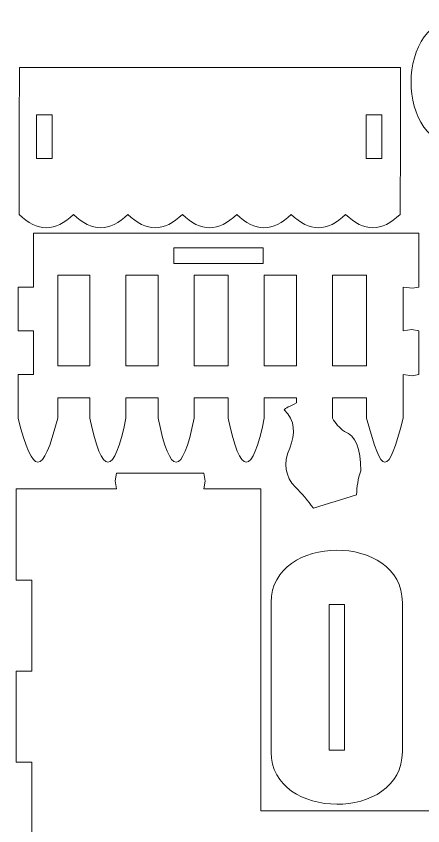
# Model space of a CAD drawing. Header units: millimetres. Extents: x -488 to 780, y 57 to 496.
# Drawn here: x -487.8 to -395, y 306.7 to 491.7 of the extents above; entities that cross this region are included whole.
import ezdxf

# ---------------------------------------------------------------- set-up
doc = ezdxf.new("R2010")
doc.units = ezdxf.units.MM
doc.header["$MEASUREMENT"] = 0
doc.layers.add('Layer 1', color=7, linetype='Continuous')

msp = doc.modelspace()

# ---------------------------------------------------------------- linework, layer by layer
at = {"layer": 'Layer 1', "color": 250, "lineweight": 9}
for points, knots in [([(-351.5714, 491.6973), (-351.5714, 491.6973), (-385.6798, 491.6969), (-385.6798, 491.6969), (-385.6798, 491.6969), (-385.6931, 491.6969), (-385.7064, 491.6969), (-385.7197, 491.6968), (-385.7197, 491.6968), (-401.4826, 491.6464), (-401.7674, 461.6971), (-385.6799, 461.6969), (-385.6799, 461.6969), (-385.6799, 461.6969), (-385.4886, 461.6969), (-385.4886, 461.6969), (-385.4886, 461.6969), (-385.4886, 461.6969), (-351.9213, 461.6974), (-351.9213, 461.6974), (-351.9213, 461.6974), (-351.9213, 461.6974), (-351.5713, 461.6974), (-351.5713, 461.6974), (-351.5713, 461.6974), (-335.4836, 461.6976), (-335.7686, 491.6476), (-351.5321, 491.6973), (-351.5321, 491.6973), (-351.5321, 491.6973), (-351.5714, 491.6973), (-351.5714, 491.6973)], [0, 0, 0, 0, 0.11111111, 0.11111111, 0.11111111, 0.11111111, 0.22222222, 0.22222222, 0.22222222, 0.22222222, 0.33333333, 0.33333333, 0.33333333, 0.33333333, 0.44444444, 0.44444444, 0.44444444, 0.44444444, 0.55555556, 0.55555556, 0.55555556, 0.55555556, 0.66666667, 0.66666667, 0.66666667, 0.66666667, 0.77777778, 0.77777778, 0.77777778, 0.77777778, 1, 1, 1, 1]), ([(-400.0835, 463.7407), (-400.0835, 463.7407), (-400.1478, 446.3836), (-400.1478, 446.3836), (-400.1478, 446.3836), (-404.2918, 442.3836), (-408.4356, 442.3836), (-412.5793, 446.3836), (-412.5793, 446.3836), (-416.7232, 442.3836), (-420.867, 442.3836), (-425.0107, 446.3836), (-425.0107, 446.3836), (-429.1547, 442.3836), (-433.2984, 442.3836), (-437.4421, 446.3836), (-437.4421, 446.3836), (-441.5861, 442.3836), (-445.7298, 442.3836), (-449.8735, 446.3836), (-449.8735, 446.3836), (-454.0175, 442.3836), (-458.1613, 442.3836), (-462.3049, 446.3836), (-462.3049, 446.3836), (-466.4489, 442.3836), (-470.5927, 442.3836), (-474.7363, 446.3836), (-474.7363, 446.3836), (-478.8803, 442.3836), (-483.0241, 442.3836), (-487.1677, 446.3836), (-487.1677, 446.3836), (-487.1677, 446.3836), (-487.1677, 466.6095), (-487.1677, 466.6095), (-487.1677, 466.6095), (-487.1677, 466.6095), (-487.1034, 480.0107), (-487.1034, 480.0107), (-487.1034, 480.0107), (-487.1034, 480.0107), (-400.0835, 480.0107), (-400.0835, 480.0107), (-400.0835, 480.0107), (-400.0835, 480.0107), (-400.0835, 463.7407), (-400.0835, 463.7407)], [0, 0, 0, 0, 0.07692308, 0.07692308, 0.07692308, 0.07692308, 0.15384615, 0.15384615, 0.15384615, 0.15384615, 0.23076923, 0.23076923, 0.23076923, 0.23076923, 0.30769231, 0.30769231, 0.30769231, 0.30769231, 0.38461538, 0.38461538, 0.38461538, 0.38461538, 0.46153846, 0.46153846, 0.46153846, 0.46153846, 0.53846154, 0.53846154, 0.53846154, 0.53846154, 0.61538462, 0.61538462, 0.61538462, 0.61538462, 0.69230769, 0.69230769, 0.69230769, 0.69230769, 0.76923077, 0.76923077, 0.76923077, 0.76923077, 0.84615385, 0.84615385, 0.84615385, 0.84615385, 1, 1, 1, 1]), ([(-483.2098, 459.199), (-483.2098, 459.199), (-483.2098, 469.199), (-483.2098, 469.199), (-483.2098, 469.199), (-483.2098, 469.199), (-479.6097, 469.1972), (-479.6097, 469.1972), (-479.6097, 469.1972), (-479.6097, 469.1972), (-479.6097, 459.1972), (-479.6097, 459.1972), (-479.6097, 459.1972), (-479.6097, 459.1972), (-483.2098, 459.199), (-483.2098, 459.199)], [0, 0, 0, 0, 0.2, 0.2, 0.2, 0.2, 0.4, 0.4, 0.4, 0.4, 0.6, 0.6, 0.6, 0.6, 1, 1, 1, 1]), ([(-404.2925, 459.1972), (-404.2925, 459.1972), (-404.2925, 469.1972), (-404.2925, 469.1972), (-404.2925, 469.1972), (-404.2925, 469.1972), (-407.8925, 469.1972), (-407.8925, 469.1972), (-407.8925, 469.1972), (-407.8925, 469.1972), (-407.8925, 459.1972), (-407.8925, 459.1972), (-407.8925, 459.1972), (-407.8925, 459.1972), (-404.2925, 459.1972), (-404.2925, 459.1972)], [0, 0, 0, 0, 0.2, 0.2, 0.2, 0.2, 0.4, 0.4, 0.4, 0.4, 0.6, 0.6, 0.6, 0.6, 1, 1, 1, 1]), ([(-397.7279, 442.104), (-397.7279, 442.104), (-480.7729, 442.0976), (-480.7729, 442.0976), (-480.7729, 442.0976), (-480.7729, 442.0976), (-483.8502, 442.0975), (-483.8502, 442.0975), (-483.8502, 442.0975), (-483.8502, 442.0975), (-483.8501, 429.8256), (-483.8501, 429.8256), (-483.8501, 429.8256), (-483.8501, 429.8256), (-487.3878, 429.8119), (-487.3878, 429.8119), (-487.3878, 429.8119), (-487.3878, 429.8119), (-487.388, 419.8121), (-487.388, 419.8121), (-487.388, 419.8121), (-487.388, 419.8121), (-483.8503, 419.8256), (-483.8503, 419.8256), (-483.8503, 419.8256), (-483.8503, 419.8256), (-483.8502, 409.8257), (-483.8502, 409.8257), (-483.8502, 409.8257), (-483.8502, 409.8257), (-487.3879, 409.812), (-487.3879, 409.812), (-487.3879, 409.812), (-487.3879, 409.812), (-487.3878, 399.8119), (-487.3878, 399.8119), (-487.3878, 399.8119), (-483.8601, 386.4786), (-481.862, 386.4991), (-478.3344, 399.8324), (-478.3344, 399.8324), (-478.3344, 399.8324), (-478.3343, 404.5052), (-478.3343, 404.5052), (-478.3343, 404.5052), (-478.3343, 404.5052), (-470.9825, 404.5052), (-470.9825, 404.5052), (-470.9825, 404.5052), (-470.9825, 404.5052), (-470.9828, 399.8325), (-470.9828, 399.8325), (-470.9828, 399.8325), (-468.2388, 386.4991), (-465.4952, 386.4991), (-462.7513, 399.8324), (-462.7513, 399.8324), (-462.7513, 399.8324), (-462.7513, 404.5051), (-462.7513, 404.5051), (-462.7513, 404.5051), (-462.7513, 404.5051), (-455.4023, 404.5053), (-455.4023, 404.5053), (-455.4023, 404.5053), (-455.4023, 404.5053), (-455.4022, 399.8324), (-455.4022, 399.8324), (-455.4022, 399.8324), (-452.6586, 386.4991), (-449.9147, 386.4993), (-447.1711, 399.8324), (-447.1711, 399.8324), (-447.1711, 399.8324), (-447.1711, 404.5053), (-447.1711, 404.5053), (-447.1711, 404.5053), (-447.1711, 404.5053), (-443.1631, 404.5053), (-443.1631, 404.5053), (-443.1631, 404.5053), (-443.1631, 404.5053), (-439.3809, 404.5052), (-439.3809, 404.5052), (-439.3809, 404.5052), (-439.3809, 404.5052), (-439.381, 399.8324), (-439.381, 399.8324), (-439.381, 399.8324), (-436.6373, 386.4991), (-433.8935, 386.4991), (-431.1498, 399.8324), (-431.1498, 399.8324), (-431.1498, 399.8324), (-431.1498, 404.5053), (-431.1498, 404.5053), (-431.1498, 404.5053), (-431.1498, 404.5053), (-423.8007, 404.5052), (-423.8007, 404.5052), (-423.8007, 404.5052), (-423.8007, 404.5052), (-423.8007, 403.3455), (-423.8007, 403.3455), (-423.8007, 403.3455), (-425.2654, 402.698), (-426.3846, 402.0573), (-426.6105, 401.7638), (-426.6105, 401.7638), (-424.0419, 399.3477), (-424.0943, 396.3133), (-425.3388, 392.999), (-425.3388, 392.999), (-426.9776, 389.4434), (-426.3114, 386.5547), (-424.0672, 384.1216), (-424.0672, 384.1216), (-422.6106, 382.6199), (-421.2134, 381.0362), (-419.9335, 379.29), (-419.9335, 379.29), (-416.6478, 380.3012), (-413.362, 381.3125), (-410.0765, 382.3239), (-410.0765, 382.3239), (-410.0588, 384.1405), (-409.741, 385.976), (-409.1227, 387.8301), (-409.1227, 387.8301), (-409.0883, 392.9221), (-410.3249, 395.9188), (-412.8323, 396.8194), (-412.8323, 396.8194), (-414.0185, 397.7019), (-414.9718, 398.6919), (-415.5694, 399.8453), (-415.5694, 399.8453), (-415.5694, 399.8453), (-415.5694, 404.5051), (-415.5694, 404.5051), (-415.5694, 404.5051), (-415.5694, 404.5051), (-407.7794, 404.5052), (-407.7794, 404.5052), (-407.7794, 404.5052), (-407.7794, 404.5052), (-407.7793, 399.8325), (-407.7793, 399.8325), (-407.7793, 399.8325), (-404.2517, 386.4991), (-402.9287, 386.4991), (-399.401, 399.8325), (-399.401, 399.8325), (-399.401, 399.8325), (-399.4009, 409.8324), (-399.4009, 409.8324), (-399.4009, 409.8324), (-399.4009, 409.8324), (-397.388, 409.5322), (-397.388, 409.5322), (-397.388, 409.5322), (-397.388, 409.5322), (-395.8633, 409.8324), (-395.8633, 409.8324), (-395.8633, 409.8324), (-395.8633, 409.8324), (-395.8632, 419.8325), (-395.8632, 419.8325), (-395.8632, 419.8325), (-395.8632, 419.8325), (-397.4275, 420.1324), (-397.4275, 420.1324), (-397.4275, 420.1324), (-397.4275, 420.1324), (-399.401, 419.8324), (-399.401, 419.8324), (-399.401, 419.8324), (-399.401, 419.8324), (-399.4011, 429.8324), (-399.4011, 429.8324), (-399.4011, 429.8324), (-399.4011, 429.8324), (-397.3177, 429.5323), (-397.3177, 429.5323), (-397.3177, 429.5323), (-397.3177, 429.5323), (-395.8633, 429.8323), (-395.8633, 429.8323), (-395.8633, 429.8323), (-395.8633, 429.8323), (-395.8633, 442.1042), (-395.8633, 442.1042), (-395.8633, 442.1042), (-395.8633, 442.1042), (-397.7279, 442.104), (-397.7279, 442.104)], [0, 0, 0, 0, 0.02, 0.02, 0.02, 0.02, 0.04, 0.04, 0.04, 0.04, 0.06, 0.06, 0.06, 0.06, 0.08, 0.08, 0.08, 0.08, 0.1, 0.1, 0.1, 0.1, 0.12, 0.12, 0.12, 0.12, 0.14, 0.14, 0.14, 0.14, 0.16, 0.16, 0.16, 0.16, 0.18, 0.18, 0.18, 0.18, 0.2, 0.2, 0.2, 0.2, 0.22, 0.22, 0.22, 0.22, 0.24, 0.24, 0.24, 0.24, 0.26, 0.26, 0.26, 0.26, 0.28, 0.28, 0.28, 0.28, 0.3, 0.3, 0.3, 0.3, 0.32, 0.32, 0.32, 0.32, 0.34, 0.34, 0.34, 0.34, 0.36, 0.36, 0.36, 0.36, 0.38, 0.38, 0.38, 0.38, 0.4, 0.4, 0.4, 0.4, 0.42, 0.42, 0.42, 0.42, 0.44, 0.44, 0.44, 0.44, 0.46, 0.46, 0.46, 0.46, 0.48, 0.48, 0.48, 0.48, 0.5, 0.5, 0.5, 0.5, 0.52, 0.52, 0.52, 0.52, 0.54, 0.54, 0.54, 0.54, 0.56, 0.56, 0.56, 0.56, 0.58, 0.58, 0.58, 0.58, 0.6, 0.6, 0.6, 0.6, 0.62, 0.62, 0.62, 0.62, 0.64, 0.64, 0.64, 0.64, 0.66, 0.66, 0.66, 0.66, 0.68, 0.68, 0.68, 0.68, 0.7, 0.7, 0.7, 0.7, 0.72, 0.72, 0.72, 0.72, 0.74, 0.74, 0.74, 0.74, 0.76, 0.76, 0.76, 0.76, 0.78, 0.78, 0.78, 0.78, 0.8, 0.8, 0.8, 0.8, 0.82, 0.82, 0.82, 0.82, 0.84, 0.84, 0.84, 0.84, 0.86, 0.86, 0.86, 0.86, 0.88, 0.88, 0.88, 0.88, 0.9, 0.9, 0.9, 0.9, 0.92, 0.92, 0.92, 0.92, 0.94, 0.94, 0.94, 0.94, 0.96, 0.96, 0.96, 0.96, 1, 1, 1, 1]), ([(-431.4182, 438.8079), (-431.4182, 438.8079), (-431.4182, 435.2077), (-431.4182, 435.2077), (-431.4182, 435.2077), (-431.4182, 435.2077), (-451.833, 435.2005), (-451.833, 435.2005), (-451.833, 435.2005), (-451.833, 435.2005), (-451.833, 438.8007), (-451.833, 438.8007), (-451.833, 438.8007), (-451.833, 438.8007), (-431.4182, 438.8079), (-431.4182, 438.8079)], [0, 0, 0, 0, 0.2, 0.2, 0.2, 0.2, 0.4, 0.4, 0.4, 0.4, 0.6, 0.6, 0.6, 0.6, 1, 1, 1, 1]), ([(-470.9825, 432.5042), (-470.9825, 432.5042), (-470.9825, 411.8336), (-470.9825, 411.8336), (-470.9825, 411.8336), (-470.9825, 411.8336), (-478.3344, 411.8336), (-478.3344, 411.8336), (-478.3344, 411.8336), (-478.3344, 411.8336), (-478.3345, 432.5042), (-478.3345, 432.5042), (-478.3345, 432.5042), (-478.3345, 432.5042), (-470.9825, 432.5042), (-470.9825, 432.5042)], [0, 0, 0, 0, 0.2, 0.2, 0.2, 0.2, 0.4, 0.4, 0.4, 0.4, 0.6, 0.6, 0.6, 0.6, 1, 1, 1, 1]), ([(-455.4022, 432.5042), (-455.4022, 432.5042), (-455.4022, 411.8336), (-455.4022, 411.8336), (-455.4022, 411.8336), (-455.4022, 411.8336), (-462.7515, 411.8336), (-462.7515, 411.8336), (-462.7515, 411.8336), (-462.7515, 411.8336), (-462.7514, 432.5042), (-462.7514, 432.5042), (-462.7514, 432.5042), (-462.7514, 432.5042), (-455.4022, 432.5042), (-455.4022, 432.5042)], [0, 0, 0, 0, 0.2, 0.2, 0.2, 0.2, 0.4, 0.4, 0.4, 0.4, 0.6, 0.6, 0.6, 0.6, 1, 1, 1, 1]), ([(-439.381, 432.5041), (-439.381, 432.5041), (-439.381, 411.8336), (-439.381, 411.8336), (-439.381, 411.8336), (-439.381, 411.8336), (-447.1711, 411.8336), (-447.1711, 411.8336), (-447.1711, 411.8336), (-447.1711, 411.8336), (-447.171, 432.5042), (-447.171, 432.5042), (-447.171, 432.5042), (-447.171, 432.5042), (-439.381, 432.5041), (-439.381, 432.5041)], [0, 0, 0, 0, 0.2, 0.2, 0.2, 0.2, 0.4, 0.4, 0.4, 0.4, 0.6, 0.6, 0.6, 0.6, 1, 1, 1, 1]), ([(-423.8007, 432.5042), (-423.8007, 432.5042), (-423.8007, 411.8336), (-423.8007, 411.8336), (-423.8007, 411.8336), (-423.8007, 411.8336), (-431.1497, 411.8335), (-431.1497, 411.8335), (-431.1497, 411.8335), (-431.1497, 411.8335), (-431.1497, 432.5042), (-431.1497, 432.5042), (-431.1497, 432.5042), (-431.1497, 432.5042), (-423.8007, 432.5042), (-423.8007, 432.5042)], [0, 0, 0, 0, 0.2, 0.2, 0.2, 0.2, 0.4, 0.4, 0.4, 0.4, 0.6, 0.6, 0.6, 0.6, 1, 1, 1, 1]), ([(-415.5696, 411.8336), (-415.5696, 411.8336), (-415.5695, 432.5042), (-415.5695, 432.5042), (-415.5695, 432.5042), (-415.5695, 432.5042), (-407.7794, 432.5042), (-407.7794, 432.5042), (-407.7794, 432.5042), (-407.7794, 432.5042), (-407.7793, 411.8336), (-407.7793, 411.8336), (-407.7793, 411.8336), (-407.7793, 411.8336), (-415.5696, 411.8336), (-415.5696, 411.8336)], [0, 0, 0, 0, 0.2, 0.2, 0.2, 0.2, 0.4, 0.4, 0.4, 0.4, 0.6, 0.6, 0.6, 0.6, 1, 1, 1, 1]), ([(-380.8359, 235.8584), (-380.8359, 235.8584), (-379.9953, 234.3116), (-379.9953, 234.3116), (-379.9953, 234.3116), (-379.9953, 234.3116), (-378.6031, 233.0349), (-378.6031, 233.0349), (-378.6031, 233.0349), (-378.6031, 233.0349), (-348.2341, 257.8539), (-348.2341, 257.8539), (-348.2341, 257.8539), (-348.2341, 257.8539), (-349.0463, 259.3643), (-349.0463, 259.3643), (-349.0463, 259.3643), (-349.0463, 259.3643), (-350.4669, 260.6766), (-350.4669, 260.6766), (-350.4669, 260.6766), (-350.4669, 260.6766), (-327.4256, 279.6974), (-327.4256, 279.6974), (-327.4256, 279.6974), (-327.4256, 279.6974), (-327.4256, 300.4975), (-327.4256, 300.4975), (-327.4256, 300.4975), (-327.4256, 300.4975), (-331.0259, 300.4971), (-331.0259, 300.4971), (-331.0259, 300.4971), (-331.0259, 300.4971), (-331.0252, 321.2976), (-331.0252, 321.2976), (-331.0252, 321.2976), (-331.0252, 321.2976), (-327.4252, 321.2975), (-327.4252, 321.2975), (-327.4252, 321.2975), (-327.4252, 321.2975), (-327.4257, 342.0974), (-327.4257, 342.0974), (-327.4257, 342.0974), (-327.4257, 342.0974), (-331.0255, 342.0972), (-331.0255, 342.0972), (-331.0255, 342.0972), (-331.0255, 342.0972), (-331.0257, 352.9261), (-331.0257, 352.9261), (-331.0257, 352.9261), (-331.0257, 352.9261), (-331.0257, 362.8975), (-331.0257, 362.8975), (-331.0257, 362.8975), (-331.0257, 362.8975), (-327.4258, 362.8973), (-327.4258, 362.8973), (-327.4258, 362.8973), (-327.4258, 362.8973), (-327.4261, 383.6974), (-327.4261, 383.6974), (-327.4261, 383.6974), (-327.4261, 383.6974), (-349.9579, 383.6972), (-349.9579, 383.6972), (-349.9579, 383.6972), (-349.9579, 383.6972), (-349.6579, 385.4291), (-349.6579, 385.4291), (-349.6579, 385.4291), (-349.6579, 385.4291), (-349.9579, 387.2974), (-349.9579, 387.2974), (-349.9579, 387.2974), (-349.9579, 387.2974), (-369.9579, 387.2974), (-369.9579, 387.2974), (-369.9579, 387.2974), (-369.9579, 387.2974), (-370.2579, 385.5091), (-370.2579, 385.5091), (-370.2579, 385.5091), (-370.2579, 385.5091), (-369.9579, 383.6972), (-369.9579, 383.6972), (-369.9579, 383.6972), (-369.9579, 383.6972), (-382.6074, 383.6972), (-382.6074, 383.6972), (-382.6074, 383.6972), (-382.6074, 383.6972), (-382.6074, 310.1526), (-382.6074, 310.1526), (-382.6074, 310.1526), (-382.6074, 310.1526), (-431.9374, 310.1526), (-431.9374, 310.1526), (-431.9374, 310.1526), (-431.9374, 310.1526), (-431.9374, 383.6972), (-431.9374, 383.6972), (-431.9374, 383.6972), (-431.9374, 383.6972), (-434.9373, 383.6972), (-434.9373, 383.6972), (-434.9373, 383.6972), (-434.9373, 383.6972), (-444.9373, 383.6972), (-444.9373, 383.6972), (-444.9373, 383.6972), (-444.9373, 383.6972), (-444.6373, 385.4691), (-444.6373, 385.4691), (-444.6373, 385.4691), (-444.6373, 385.4691), (-444.9373, 387.2974), (-444.9373, 387.2974), (-444.9373, 387.2974), (-444.9373, 387.2974), (-464.9373, 387.2974), (-464.9373, 387.2974), (-464.9373, 387.2974), (-464.9373, 387.2974), (-465.2373, 385.5891), (-465.2373, 385.5891), (-465.2373, 385.5891), (-465.2373, 385.5891), (-464.9373, 383.6972), (-464.9373, 383.6972), (-464.9373, 383.6972), (-464.9373, 383.6972), (-487.8257, 383.697), (-487.8257, 383.697), (-487.8257, 383.697), (-487.8257, 383.697), (-487.826, 362.8971), (-487.826, 362.8971), (-487.826, 362.8971), (-487.826, 362.8971), (-484.226, 362.8976), (-484.226, 362.8976), (-484.226, 362.8976), (-484.226, 362.8976), (-484.2257, 352.3011), (-484.2257, 352.3011), (-484.2257, 352.3011), (-484.2257, 352.3011), (-484.2256, 342.0973), (-484.2256, 342.0973), (-484.2256, 342.0973), (-484.2256, 342.0973), (-487.8258, 342.0966), (-487.8258, 342.0966), (-487.8258, 342.0966), (-487.8258, 342.0966), (-487.8258, 321.2975), (-487.8258, 321.2975), (-487.8258, 321.2975), (-487.8258, 321.2975), (-484.226, 321.2975), (-484.226, 321.2975), (-484.226, 321.2975), (-484.226, 321.2975), (-484.2263, 300.4976), (-484.2263, 300.4976), (-484.2263, 300.4976), (-484.2263, 300.4976), (-487.8259, 300.4973), (-487.8259, 300.4973), (-487.8259, 300.4973), (-487.8259, 300.4973), (-487.8256, 279.6974), (-487.8256, 279.6974), (-487.8256, 279.6974), (-487.8256, 279.6974), (-457.5701, 254.68), (-457.5701, 254.68), (-457.5701, 254.68), (-457.5701, 254.68), (-417.3623, 221.5761), (-417.3623, 221.5761), (-417.3623, 221.5761), (-416.8557, 221.1752), (-417.2382, 219.8215), (-417.5358, 219.4171), (-417.5358, 219.4171), (-419.5062, 216.9262), (-419.0844, 213.3084), (-416.5928, 211.3373), (-416.5928, 211.3373), (-414.1025, 209.3674), (-410.4841, 209.7893), (-408.5142, 212.2799), (-408.5142, 212.2799), (-408.1221, 212.7751), (-407.8257, 213.3147), (-407.6203, 213.8769), (-407.6203, 213.8769), (-407.6203, 213.8769), (-380.8359, 235.8584), (-380.8359, 235.8584)], [0, 0, 0, 0, 0.01923077, 0.01923077, 0.01923077, 0.01923077, 0.03846154, 0.03846154, 0.03846154, 0.03846154, 0.05769231, 0.05769231, 0.05769231, 0.05769231, 0.07692308, 0.07692308, 0.07692308, 0.07692308, 0.09615385, 0.09615385, 0.09615385, 0.09615385, 0.11538462, 0.11538462, 0.11538462, 0.11538462, 0.13461538, 0.13461538, 0.13461538, 0.13461538, 0.15384615, 0.15384615, 0.15384615, 0.15384615, 0.17307692, 0.17307692, 0.17307692, 0.17307692, 0.19230769, 0.19230769, 0.19230769, 0.19230769, 0.21153846, 0.21153846, 0.21153846, 0.21153846, 0.23076923, 0.23076923, 0.23076923, 0.23076923, 0.25, 0.25, 0.25, 0.25, 0.26923077, 0.26923077, 0.26923077, 0.26923077, 0.28846154, 0.28846154, 0.28846154, 0.28846154, 0.30769231, 0.30769231, 0.30769231, 0.30769231, 0.32692308, 0.32692308, 0.32692308, 0.32692308, 0.34615385, 0.34615385, 0.34615385, 0.34615385, 0.36538462, 0.36538462, 0.36538462, 0.36538462, 0.38461538, 0.38461538, 0.38461538, 0.38461538, 0.40384615, 0.40384615, 0.40384615, 0.40384615, 0.42307692, 0.42307692, 0.42307692, 0.42307692, 0.44230769, 0.44230769, 0.44230769, 0.44230769, 0.46153846, 0.46153846, 0.46153846, 0.46153846, 0.48076923, 0.48076923, 0.48076923, 0.48076923, 0.5, 0.5, 0.5, 0.5, 0.51923077, 0.51923077, 0.51923077, 0.51923077, 0.53846154, 0.53846154, 0.53846154, 0.53846154, 0.55769231, 0.55769231, 0.55769231, 0.55769231, 0.57692308, 0.57692308, 0.57692308, 0.57692308, 0.59615385, 0.59615385, 0.59615385, 0.59615385, 0.61538462, 0.61538462, 0.61538462, 0.61538462, 0.63461538, 0.63461538, 0.63461538, 0.63461538, 0.65384615, 0.65384615, 0.65384615, 0.65384615, 0.67307692, 0.67307692, 0.67307692, 0.67307692, 0.69230769, 0.69230769, 0.69230769, 0.69230769, 0.71153846, 0.71153846, 0.71153846, 0.71153846, 0.73076923, 0.73076923, 0.73076923, 0.73076923, 0.75, 0.75, 0.75, 0.75, 0.76923077, 0.76923077, 0.76923077, 0.76923077, 0.78846154, 0.78846154, 0.78846154, 0.78846154, 0.80769231, 0.80769231, 0.80769231, 0.80769231, 0.82692308, 0.82692308, 0.82692308, 0.82692308, 0.84615385, 0.84615385, 0.84615385, 0.84615385, 0.86538462, 0.86538462, 0.86538462, 0.86538462, 0.88461538, 0.88461538, 0.88461538, 0.88461538, 0.90384615, 0.90384615, 0.90384615, 0.90384615, 0.92307692, 0.92307692, 0.92307692, 0.92307692, 0.94230769, 0.94230769, 0.94230769, 0.94230769, 0.96153846, 0.96153846, 0.96153846, 0.96153846, 1, 1, 1, 1]), ([(-429.6258, 357.7513), (-429.6258, 357.7513), (-429.6254, 323.6429), (-429.6254, 323.6429), (-429.6254, 323.6429), (-429.6254, 323.6296), (-429.6254, 323.6163), (-429.6253, 323.603), (-429.6253, 323.603), (-429.5749, 307.8401), (-399.6256, 307.5553), (-399.6254, 323.6428), (-399.6254, 323.6428), (-399.6254, 323.6428), (-399.6254, 323.8341), (-399.6254, 323.8341), (-399.6254, 323.8341), (-399.6254, 323.8341), (-399.6259, 357.4014), (-399.6259, 357.4014), (-399.6259, 357.4014), (-399.6259, 357.4014), (-399.6259, 357.7514), (-399.6259, 357.7514), (-399.6259, 357.7514), (-399.6261, 373.8391), (-429.5761, 373.5541), (-429.6258, 357.7906), (-429.6258, 357.7906), (-429.6258, 357.7906), (-429.6258, 357.7513), (-429.6258, 357.7513)], [0, 0, 0, 0, 0.11111111, 0.11111111, 0.11111111, 0.11111111, 0.22222222, 0.22222222, 0.22222222, 0.22222222, 0.33333333, 0.33333333, 0.33333333, 0.33333333, 0.44444444, 0.44444444, 0.44444444, 0.44444444, 0.55555556, 0.55555556, 0.55555556, 0.55555556, 0.66666667, 0.66666667, 0.66666667, 0.66666667, 0.77777778, 0.77777778, 0.77777778, 0.77777778, 1, 1, 1, 1]), ([(-416.3754, 323.9951), (-416.3754, 323.9951), (-416.3754, 357.2905), (-416.3754, 357.2905), (-416.3754, 357.2905), (-416.3754, 357.2905), (-412.8754, 357.2905), (-412.8754, 357.2905), (-412.8754, 357.2905), (-412.8754, 357.2905), (-412.8754, 323.9951), (-412.8754, 323.9951), (-412.8754, 323.9951), (-412.8754, 323.9951), (-416.3754, 323.9951), (-416.3754, 323.9951)], [0, 0, 0, 0, 0.2, 0.2, 0.2, 0.2, 0.4, 0.4, 0.4, 0.4, 0.6, 0.6, 0.6, 0.6, 1, 1, 1, 1])]:
    msp.add_open_spline(points, degree=3, knots=knots, dxfattribs=at)

doc.saveas('drawing.dxf')
